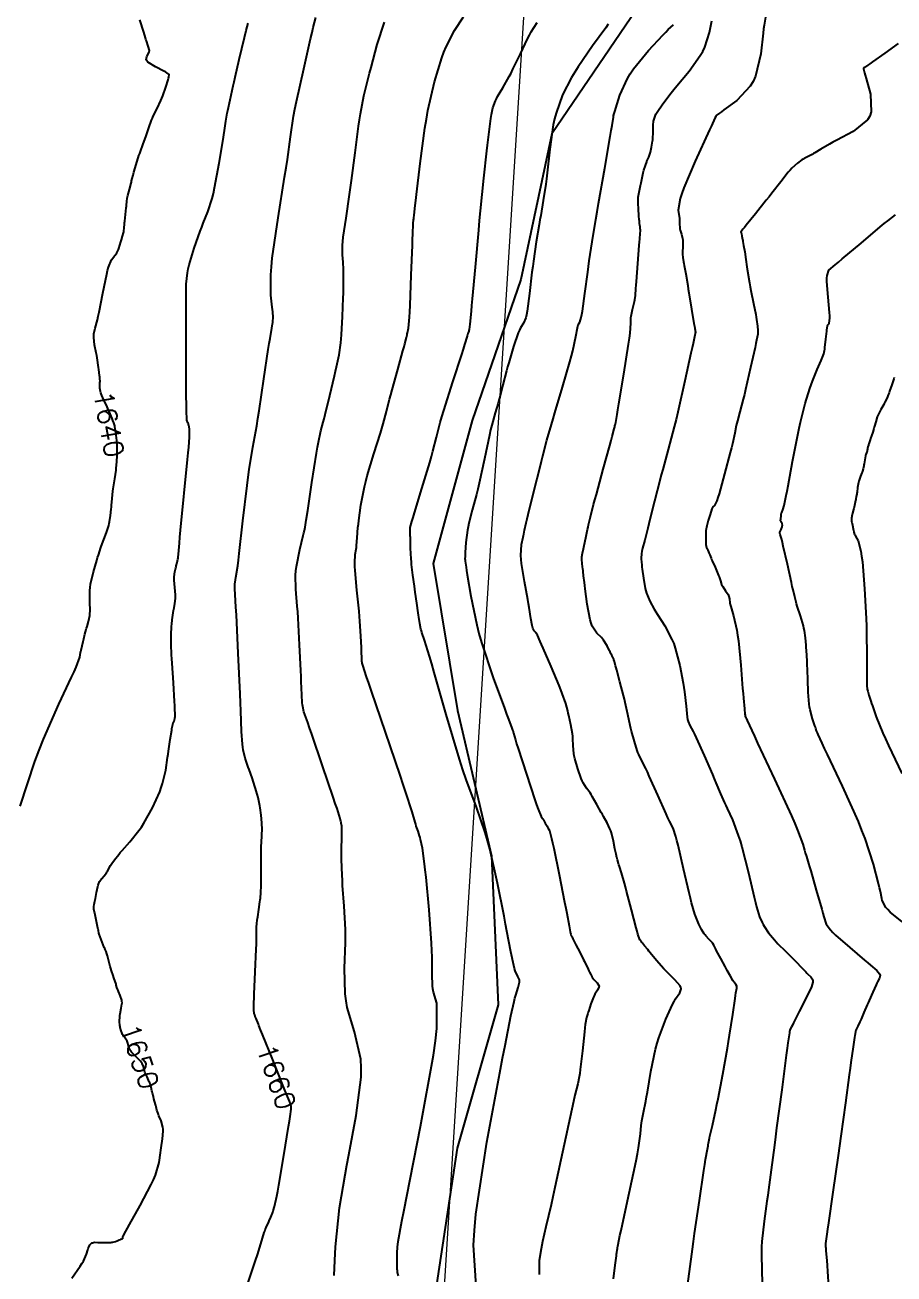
# Model space of a CAD drawing. Header units: metres. Extents: x 837477 to 838477, y 1189014 to 1191014.
# Drawn here: x 837645.6 to 837814.6, y 1189394.8 to 1189637.6 of the extents above; entities that cross this region are included whole.
import ezdxf

# ---------------------------------------------------------------- set-up
doc = ezdxf.new("R2010")
doc.units = ezdxf.units.M
doc.header["$LTSCALE"] = 0.3
doc.layers.add('COTAS 10', color=1, linetype='Continuous')
doc.layers.add('LINEA_DE_CEROS', color=61, linetype='Continuous')
doc.layers.add('Linea_Tendencia', color=51, linetype='Continuous', lineweight=20)
doc.styles.get("Standard").update_dxf_attribs({"font": 'simplex.shx'})

msp = doc.modelspace()

# ---------------------------------------------------------------- linework, layer by layer
at = {"layer": 'COTAS 10'}
for points, elevation in [([(837644.607, 1189485.705), (837647.49, 1189494.408), (837648.304, 1189496.607), (837649.123, 1189498.715), (837652.14, 1189505.565), (837654.626, 1189510.769), (837655.113, 1189511.839), (837655.511, 1189512.748), (837656.218, 1189514.691), (837656.365, 1189515.571), (837656.411, 1189515.811), (837656.458, 1189516.048), (837656.644, 1189516.888), (837656.851, 1189517.737), (837656.912, 1189517.98), (837656.973, 1189518.226), (837657.207, 1189519.144), (837657.466, 1189520.091), (837657.544, 1189520.357), (837657.624, 1189520.623), (837657.933, 1189521.598), (837658.165, 1189522.792), (837658.196, 1189523.197), (837658.213, 1189523.635), (837658.154, 1189525.485), (837658.17, 1189527.628), (837658.234, 1189528.251), (837658.323, 1189528.885), (837658.859, 1189531.281), (837659.51, 1189533.514), (837659.672, 1189534.046), (837659.826, 1189534.54), (837660.313, 1189536.012), (837660.753, 1189537.234), (837660.877, 1189537.57), (837661.001, 1189537.905), (837661.457, 1189539.107), (837661.853, 1189540.311), (837661.94, 1189540.647), (837662.017, 1189540.985), (837662.214, 1189542.215), (837662.338, 1189543.481), (837662.37, 1189543.842), (837662.4, 1189544.206), (837662.5, 1189545.558), (837662.632, 1189546.984), (837662.684, 1189547.395), (837662.741, 1189547.813), (837663.001, 1189549.383), (837663.257, 1189551.028), (837663.312, 1189551.494), (837663.36, 1189551.965), (837663.478, 1189553.702), (837663.497, 1189555.414), (837663.482, 1189555.869), (837663.459, 1189556.316), (837663.303, 1189557.86), (837663.107, 1189559.13), (837663.058, 1189559.404), (837663.011, 1189559.644), (837662.861, 1189560.229), (837662.667, 1189560.722), (837662.594, 1189560.904), (837662.511, 1189561.105), (837662.139, 1189561.995), (837661.679, 1189563.046), (837661.542, 1189563.349), (837661.4, 1189563.657), (837660.849, 1189564.81), (837660.382, 1189565.863), (837660.293, 1189566.108), (837660.222, 1189566.332), (837660.108, 1189566.969), (837660.109, 1189567.406), (837660.109, 1189567.817), (837660.115, 1189567.989), (837660.12, 1189568.041), (837660.125, 1189568.095), (837660.153, 1189568.305), (837660.128, 1189568.859), (837660.1, 1189569.131), (837660.063, 1189569.453), (837659.907, 1189570.648), (837659.855, 1189571.041), (837659.577, 1189572.884), (837659.496, 1189573.367), (837659.415, 1189573.838), (837659.106, 1189575.44), (837658.926, 1189576.858), (837658.925, 1189577.213), (837658.945, 1189577.551), (837659.193, 1189578.636), (837659.66, 1189580.28), (837659.817, 1189580.971), (837659.987, 1189581.764), (837660.701, 1189585.479), (837661.441, 1189589.132), (837661.626, 1189589.886), (837661.803, 1189590.529), (837662.371, 1189591.921), (837662.843, 1189592.542), (837662.958, 1189592.698), (837663.068, 1189592.849), (837663.411, 1189593.336), (837663.688, 1189593.828), (837663.757, 1189593.981), (837663.821, 1189594.141), (837664.024, 1189594.779), (837664.212, 1189595.464), (837664.267, 1189595.654), (837664.324, 1189595.845), (837664.543, 1189596.533), (837664.729, 1189597.199), (837664.765, 1189597.375), (837664.795, 1189597.548), (837664.846, 1189598.145), (837664.891, 1189598.898), (837664.916, 1189599.169), (837664.946, 1189599.468), (837665.102, 1189600.775), (837665.256, 1189602.061), (837665.286, 1189602.346), (837665.309, 1189602.601), (837665.346, 1189603.268), (837665.423, 1189603.917), (837665.472, 1189604.161), (837665.533, 1189604.432), (837665.851, 1189605.645), (837666.179, 1189606.821), (837666.246, 1189607.07), (837666.302, 1189607.285), (837666.417, 1189607.785), (837666.564, 1189608.374), (837666.639, 1189608.645), (837666.73, 1189608.963), (837667.186, 1189610.501), (837667.72, 1189612.207), (837667.861, 1189612.63), (837667.997, 1189613.032), (837668.464, 1189614.306), (837668.914, 1189615.503), (837669.04, 1189615.857), (837669.167, 1189616.221), (837669.63, 1189617.614), (837670.16, 1189619.078), (837670.329, 1189619.486), (837670.507, 1189619.895), (837671.231, 1189621.384), (837671.97, 1189622.928), (837672.159, 1189623.372), (837672.34, 1189623.824), (837672.938, 1189625.517), (837673.372, 1189626.954), (837673.45, 1189627.245), (837673.51, 1189627.49), (837673.577, 1189627.986), (837673.144, 1189628.332), (837672.89, 1189628.482), (837672.577, 1189628.656), (837670.958, 1189629.478), (837669.477, 1189630.38), (837669.25, 1189630.605), (837669.102, 1189630.818), (837669.232, 1189631.497), (837669.674, 1189632.175), (837669.723, 1189632.389), (837669.741, 1189632.614), (837669.542, 1189633.518), (837669.165, 1189634.523), (837669.071, 1189634.811), (837668.982, 1189635.104), (837668.695, 1189636.199), (837667.922, 1189638.624)], 1640), ([(837654.692, 1189393.935), (837656.305, 1189396.252), (837656.637, 1189396.781), (837656.919, 1189397.261), (837657.523, 1189398.589), (837657.793, 1189399.481), (837657.865, 1189399.687), (837657.935, 1189399.875), (837658.177, 1189400.404), (837658.46, 1189400.733), (837658.555, 1189400.795), (837658.658, 1189400.844), (837659.092, 1189400.916), (837659.711, 1189400.904), (837659.93, 1189400.9), (837660.17, 1189400.897), (837661.209, 1189400.883), (837662.222, 1189400.901), (837662.446, 1189400.917), (837662.644, 1189400.938), (837663.157, 1189401.055), (837663.482, 1189401.196), (837663.563, 1189401.233), (837663.641, 1189401.268), (837663.888, 1189401.386), (837664.099, 1189401.483), (837664.154, 1189401.505), (837664.207, 1189401.525), (837664.386, 1189401.58), (837664.52, 1189401.638), (837664.544, 1189401.66), (837664.563, 1189401.685), (837664.587, 1189401.795), (837664.585, 1189401.918), (837664.588, 1189401.951), (837664.592, 1189401.983), (837664.62, 1189402.091), (837665.158, 1189403.073), (837665.484, 1189403.656), (837665.887, 1189404.372), (837667.983, 1189408.082), (837670.125, 1189412.152), (837670.558, 1189413.096), (837670.922, 1189413.961), (837671.654, 1189416.423), (837671.926, 1189418.31), (837671.999, 1189418.812), (837672.071, 1189419.306), (837672.321, 1189421.014), (837672.422, 1189422.558), (837672.4, 1189422.948), (837672.356, 1189423.321), (837672.016, 1189424.535), (837671.6, 1189425.526), (837671.508, 1189425.76), (837671.426, 1189425.975), (837671.214, 1189426.605), (837671.036, 1189427.257), (837670.975, 1189427.486), (837670.909, 1189427.736), (837670.631, 1189428.814), (837670.523, 1189429.247), (837670.359, 1189429.898), (837670.297, 1189430.151), (837670.241, 1189430.384), (837670.087, 1189431.056), (837669.897, 1189431.695), (837669.817, 1189431.907), (837669.726, 1189432.134), (837669.301, 1189433.08), (837668.885, 1189434.025), (837668.799, 1189434.252), (837668.727, 1189434.463), (837668.575, 1189435.097), (837668.316, 1189435.713), (837668.176, 1189435.913), (837668.007, 1189436.124), (837667.151, 1189436.993), (837666.291, 1189437.884), (837666.119, 1189438.109), (837665.976, 1189438.326), (837665.701, 1189439.033), (837665.543, 1189439.668), (837665.475, 1189439.839), (837665.396, 1189440.008), (837665.022, 1189440.602), (837664.631, 1189441.175), (837664.541, 1189441.332), (837664.46, 1189441.488), (837664.232, 1189442.043), (837664.084, 1189442.658), (837664.052, 1189442.853), (837664.024, 1189443.057), (837663.956, 1189443.881), (837663.98, 1189444.811), (837664.01, 1189445.083), (837664.05, 1189445.361), (837664.279, 1189446.415), (837664.398, 1189447.233), (837664.431, 1189447.464), (837664.422, 1189447.739), (837664.391, 1189448.007), (837664.096, 1189448.916), (837663.729, 1189449.681), (837663.652, 1189449.857), (837663.586, 1189450.017), (837663.44, 1189450.469), (837663.315, 1189450.942), (837663.262, 1189451.116), (837663.202, 1189451.31), (837662.92, 1189452.164), (837662.635, 1189452.997), (837662.573, 1189453.177), (837662.518, 1189453.335), (837662.38, 1189453.723), (837662.247, 1189454.157), (837662.195, 1189454.344), (837662.137, 1189454.56), (837661.872, 1189455.582), (837661.603, 1189456.602), (837661.542, 1189456.818), (837661.487, 1189457.004), (837661.336, 1189457.434), (837661.15, 1189457.863), (837661.073, 1189458.048), (837660.984, 1189458.262), (837660.571, 1189459.276), (837660.174, 1189460.28), (837660.096, 1189460.488), (837660.031, 1189460.666), (837659.912, 1189461.053), (837659.826, 1189461.512), (837659.782, 1189461.734), (837659.731, 1189461.997), (837659.473, 1189463.291), (837659.204, 1189464.607), (837659.145, 1189464.885), (837659.092, 1189465.125), (837658.96, 1189465.676), (837658.912, 1189466.006), (837658.913, 1189466.107), (837658.92, 1189466.212), (837658.998, 1189466.623), (837659.144, 1189467.246), (837659.194, 1189467.484), (837659.249, 1189467.75), (837659.482, 1189468.951), (837659.731, 1189470.118), (837659.796, 1189470.364), (837659.859, 1189470.577), (837660.07, 1189471.065), (837660.326, 1189471.396), (837660.417, 1189471.509), (837660.516, 1189471.632), (837660.949, 1189472.153), (837661.39, 1189472.729), (837661.495, 1189472.887), (837661.592, 1189473.043), (837661.879, 1189473.597), (837662.189, 1189474.194), (837662.3, 1189474.376), (837662.422, 1189474.565), (837662.952, 1189475.312), (837663.781, 1189476.327), (837664.092, 1189476.687), (837664.437, 1189477.08), (837665.974, 1189478.782), (837667.718, 1189480.967), (837668.194, 1189481.665), (837668.666, 1189482.403), (837670.346, 1189485.403), (837671.752, 1189488.512), (837672.051, 1189489.318), (837672.312, 1189490.101), (837672.928, 1189492.731), (837673.283, 1189495.152), (837673.38, 1189495.802), (837673.475, 1189496.444), (837673.811, 1189498.691), (837674.084, 1189500.465), (837674.139, 1189500.81), (837674.185, 1189501.09), (837674.279, 1189501.572), (837674.342, 1189501.717), (837674.369, 1189501.786), (837674.401, 1189501.866), (837674.55, 1189502.26), (837674.693, 1189502.732), (837674.721, 1189502.862), (837674.744, 1189502.993), (837674.784, 1189503.463), (837674.731, 1189504.703), (837674.696, 1189505.318), (837674.651, 1189506.052), (837674.415, 1189509.685), (837674.171, 1189513.519), (837674.122, 1189514.379), (837674.081, 1189515.152), (837673.999, 1189517.215), (837673.989, 1189518.615), (837673.993, 1189518.97), (837674, 1189519.311), (837674.051, 1189520.422), (837674.134, 1189521.419), (837674.161, 1189521.687), (837674.19, 1189521.953), (837674.311, 1189522.885), (837674.453, 1189523.782), (837674.496, 1189524.026), (837674.54, 1189524.267), (837674.712, 1189525.122), (837674.821, 1189526.107), (837674.825, 1189526.432), (837674.818, 1189526.779), (837674.701, 1189528.217), (837674.584, 1189529.647), (837674.578, 1189529.988), (837674.582, 1189530.306), (837674.692, 1189531.258), (837674.876, 1189532.027), (837674.927, 1189532.229), (837674.978, 1189532.428), (837675.162, 1189533.109), (837675.312, 1189533.756), (837675.341, 1189533.933), (837675.365, 1189534.109), (837675.408, 1189534.737), (837675.579, 1189536.884), (837675.684, 1189538.017), (837675.814, 1189539.385), (837677.166, 1189553.102), (837677.293, 1189554.436), (837677.394, 1189555.528), (837677.546, 1189557.458), (837677.535, 1189557.804), (837677.535, 1189557.992), (837677.543, 1189558.321), (837677.55, 1189558.636), (837677.549, 1189558.719), (837677.546, 1189558.801), (837677.528, 1189559.086), (837677.498, 1189559.349), (837677.488, 1189559.417), (837677.477, 1189559.483), (837677.431, 1189559.705), (837677.373, 1189559.915), (837677.355, 1189559.973), (837677.335, 1189560.031), (837677.253, 1189560.242), (837677.164, 1189560.448), (837677.114, 1189560.558), (837677.024, 1189560.748), (837676.953, 1189562.727), (837676.941, 1189563.909), (837676.931, 1189565.367), (837676.921, 1189572.924), (837676.929, 1189580.808), (837676.93, 1189582.473), (837676.931, 1189583.913), (837676.931, 1189587.241), (837677.169, 1189589.446), (837677.32, 1189590.179), (837677.508, 1189590.964), (837678.491, 1189594.239), (837679.636, 1189597.52), (837679.926, 1189598.309), (837680.204, 1189599.045), (837681.107, 1189601.273), (837681.949, 1189603.872), (837682.188, 1189604.842), (837682.429, 1189605.921), (837683.321, 1189610.723), (837684.072, 1189615.326), (837684.224, 1189616.28), (837684.352, 1189617.095), (837684.613, 1189618.88), (837684.805, 1189620.058), (837684.889, 1189620.49), (837684.987, 1189620.969), (837685.454, 1189623.081), (837686.06, 1189625.753), (837686.246, 1189626.583), (837686.439, 1189627.454), (837687.203, 1189630.927), (837688.225, 1189635.164), (837688.581, 1189636.517), (837688.97, 1189637.947)], 1650), ([(837686.917, 1189386.916), (837689.772, 1189395.467), (837690.344, 1189397.207), (837690.822, 1189398.674), (837691.762, 1189401.707), (837692.084, 1189402.838), (837692.174, 1189403.107), (837692.263, 1189403.356), (837692.585, 1189404.094), (837692.903, 1189404.731), (837692.99, 1189404.917), (837693.077, 1189405.107), (837693.384, 1189405.824), (837693.682, 1189406.587), (837693.762, 1189406.805), (837693.841, 1189407.027), (837694.117, 1189407.853), (837694.554, 1189409.895), (837694.734, 1189410.883), (837694.939, 1189412.054), (837695.895, 1189417.809), (837696.799, 1189423.417), (837696.972, 1189424.495), (837697.112, 1189425.368), (837697.34, 1189426.806), (837697.347, 1189426.91), (837697.349, 1189426.941), (837697.351, 1189426.974), (837697.354, 1189427.101), (837697.349, 1189427.237), (837697.345, 1189427.275), (837697.339, 1189427.313), (837697.311, 1189427.453), (837697.269, 1189427.6), (837697.254, 1189427.642), (837697.239, 1189427.686), (837697.174, 1189427.852), (837697.1, 1189428.037), (837697.078, 1189428.093), (837697.056, 1189428.15), (837696.974, 1189428.373), (837696.429, 1189429.746), (837696.115, 1189430.529), (837695.73, 1189431.485), (837693.753, 1189436.393), (837691.77, 1189441.303), (837691.382, 1189442.261), (837691.063, 1189443.045), (837690.943, 1189443.338), (837690.493, 1189444.428), (837690.382, 1189444.687), (837690.352, 1189444.764), (837690.324, 1189444.841), (837690.228, 1189445.137), (837690.15, 1189445.434), (837690.133, 1189445.513), (837690.118, 1189445.589), (837690.084, 1189445.852), (837690.064, 1189446.092), (837690.059, 1189446.153), (837690.054, 1189446.213), (837690.038, 1189446.412), (837690.075, 1189447.611), (837690.103, 1189448.301), (837690.139, 1189449.146), (837690.334, 1189453.494), (837690.526, 1189457.944), (837690.56, 1189458.855), (837690.586, 1189459.626), (837690.612, 1189461.249), (837690.599, 1189461.931), (837690.601, 1189462.108), (837690.605, 1189462.28), (837690.639, 1189462.861), (837690.727, 1189463.618), (837690.766, 1189463.901), (837690.811, 1189464.217), (837691.025, 1189465.624), (837691.242, 1189467.112), (837691.289, 1189467.479), (837691.33, 1189467.826), (837691.43, 1189468.915), (837691.476, 1189470.256), (837691.483, 1189470.761), (837691.488, 1189471.326), (837691.484, 1189473.849), (837691.489, 1189476.536), (837691.5, 1189477.204), (837691.515, 1189477.838), (837691.601, 1189479.849), (837691.657, 1189481.575), (837691.652, 1189482.029), (837691.639, 1189482.472), (837691.518, 1189483.985), (837691.312, 1189485.387), (837691.246, 1189485.76), (837691.175, 1189486.127), (837690.885, 1189487.397), (837690.513, 1189488.727), (837690.39, 1189489.132), (837690.259, 1189489.552), (837689.715, 1189491.202), (837689.143, 1189492.862), (837688.995, 1189493.289), (837688.851, 1189493.703), (837688.368, 1189495.078), (837687.988, 1189496.653), (837687.909, 1189497.192), (837687.841, 1189497.776), (837687.691, 1189500.257), (837687.544, 1189504.274), (837687.478, 1189505.826), (837687.402, 1189507.569), (837687.033, 1189515.453), (837686.665, 1189522.935), (837686.588, 1189524.425), (837686.522, 1189525.663), (837686.374, 1189528.033), (837686.359, 1189528.802), (837686.377, 1189529.031), (837686.404, 1189529.267), (837686.581, 1189530.178), (837686.936, 1189532.448), (837687.076, 1189533.541), (837687.234, 1189534.836), (837687.953, 1189541.189), (837688.76, 1189548.046), (837688.972, 1189549.659), (837689.18, 1189551.147), (837689.893, 1189555.489), (837690.638, 1189559.68), (837690.866, 1189561.073), (837691.104, 1189562.566), (837692.041, 1189568.801), (837692.882, 1189574.511), (837693.059, 1189575.673), (837693.212, 1189576.654), (837693.561, 1189578.684), (837693.715, 1189579.508), (837693.744, 1189579.728), (837693.767, 1189579.945), (837693.804, 1189580.7), (837693.732, 1189581.819), (837693.687, 1189582.266), (837693.632, 1189582.771), (837693.342, 1189585.091), (837693.345, 1189589.039), (837693.474, 1189590.571), (837693.658, 1189592.293), (837694.787, 1189600.1), (837696.062, 1189608.017), (837696.338, 1189609.809), (837696.581, 1189611.427), (837697.182, 1189615.827), (837697.811, 1189619.847), (837698.072, 1189621.226), (837698.371, 1189622.72), (837699.761, 1189629.075), (837701.116, 1189634.933), (837701.392, 1189636.113), (837701.624, 1189637.101), (837702.105, 1189639.075)], 1660), ([(837705.679, 1189394.436), (837705.797, 1189397.358), (837705.943, 1189400.032), (837706.713, 1189407.62), (837707.799, 1189414.008), (837708.145, 1189415.925), (837708.511, 1189417.907), (837709.993, 1189425.602), (837710.924, 1189433.032), (837710.941, 1189434.848), (837710.855, 1189436.558), (837709.676, 1189441.859), (837708.243, 1189446.562), (837707.997, 1189447.895), (837707.816, 1189449.241), (837707.706, 1189454.212), (837707.888, 1189459.135), (837707.891, 1189460.451), (837707.874, 1189461.746), (837707.641, 1189466.253), (837707.342, 1189470.311), (837707.283, 1189471.324), (837707.235, 1189472.288), (837707.148, 1189475.368), (837707.142, 1189477.75), (837707.145, 1189478.274), (837707.151, 1189478.74), (837707.188, 1189479.932), (837707.213, 1189480.711), (837707.211, 1189480.915), (837707.205, 1189481.115), (837707.15, 1189481.798), (837707.057, 1189482.43), (837707.027, 1189482.599), (837706.996, 1189482.764), (837706.865, 1189483.337), (837706.251, 1189485.239), (837705.915, 1189486.243), (837705.506, 1189487.453), (837703.43, 1189493.545), (837701.326, 1189499.689), (837700.899, 1189500.931), (837700.54, 1189501.976), (837699.808, 1189504.091), (837699.565, 1189505.097), (837699.515, 1189505.441), (837699.472, 1189505.814), (837699.376, 1189507.397), (837699.282, 1189509.961), (837699.24, 1189510.952), (837699.191, 1189512.065), (837698.956, 1189517.097), (837698.676, 1189522.296), (837698.599, 1189523.514), (837698.522, 1189524.635), (837698.244, 1189527.882), (837698.188, 1189530.659), (837698.251, 1189531.484), (837698.347, 1189532.333), (837698.98, 1189535.599), (837699.667, 1189538.355), (837699.798, 1189538.882), (837699.903, 1189539.306), (837700.071, 1189539.985), (837700.269, 1189541.324), (837700.55, 1189543.208), (837701.365, 1189548.671), (837702.246, 1189554.336), (837702.443, 1189555.506), (837702.62, 1189556.504), (837703.092, 1189558.671), (837703.569, 1189560.358), (837703.75, 1189561.054), (837703.952, 1189561.849), (837704.858, 1189565.546), (837705.77, 1189569.407), (837705.975, 1189570.305), (837706.161, 1189571.129), (837706.66, 1189573.489), (837706.987, 1189575.775), (837707.062, 1189576.553), (837707.132, 1189577.393), (837707.332, 1189580.952), (837707.459, 1189584.544), (837707.483, 1189585.406), (837707.502, 1189586.21), (837707.53, 1189588.637), (837707.494, 1189590.538), (837707.472, 1189591.012), (837707.445, 1189591.463), (837707.307, 1189592.901), (837707.308, 1189594.781), (837707.369, 1189595.51), (837707.457, 1189596.33), (837707.994, 1189600.048), (837708.696, 1189604.621), (837708.887, 1189605.98), (837709.077, 1189607.38), (837709.751, 1189612.775), (837710.421, 1189617.911), (837710.608, 1189619.149), (837710.796, 1189620.306), (837711.48, 1189623.82), (837712.296, 1189627.174), (837712.567, 1189628.23), (837712.857, 1189629.342), (837714.067, 1189633.82), (837715.466, 1189638.183)], 1670), ([(837718.194, 1189394.368), (837718.032, 1189395.051), (837718.001, 1189395.356), (837717.975, 1189395.711), (837717.935, 1189397.411), (837717.961, 1189399.208), (837717.978, 1189399.624), (837717.999, 1189400.005), (837718.108, 1189401.085), (837718.866, 1189405.033), (837719.295, 1189407.222), (837719.819, 1189409.886), (837722.506, 1189423.463), (837725.001, 1189437.285), (837725.405, 1189440.103), (837725.683, 1189442.483), (837725.652, 1189447.435), (837725.001, 1189449.572), (837724.889, 1189450.178), (837724.807, 1189450.79), (837724.757, 1189453.049), (837724.749, 1189456.362), (837724.694, 1189457.637), (837724.615, 1189459.069), (837724.139, 1189465.534), (837723.56, 1189471.926), (837723.417, 1189473.311), (837723.281, 1189474.53), (837722.852, 1189477.542), (837722.492, 1189479.218), (837722.4, 1189479.594), (837722.311, 1189479.932), (837722.018, 1189480.835), (837721.671, 1189481.812), (837721.549, 1189482.197), (837721.415, 1189482.631), (837720.835, 1189484.61), (837719.651, 1189488.386), (837719.135, 1189489.953), (837718.538, 1189491.745), (837715.704, 1189500.101), (837712.974, 1189508.075), (837712.443, 1189509.627), (837712.008, 1189510.895), (837711.248, 1189513.105), (837711.143, 1189513.541), (837711.121, 1189513.69), (837711.102, 1189513.851), (837711.061, 1189514.538), (837711.02, 1189515.649), (837711.002, 1189516.078), (837710.981, 1189516.561), (837710.879, 1189518.742), (837710.688, 1189521.657), (837710.61, 1189522.602), (837710.522, 1189523.606), (837710.113, 1189527.732), (837709.773, 1189531.54), (837709.727, 1189532.344), (837709.703, 1189533.04), (837709.79, 1189534.65), (837709.985, 1189535.698), (837710.028, 1189536.039), (837710.066, 1189536.403), (837710.166, 1189537.901), (837710.319, 1189539.873), (837710.391, 1189540.535), (837710.475, 1189541.248), (837710.887, 1189544.24), (837711.574, 1189547.794), (837711.831, 1189548.86), (837712.118, 1189549.962), (837713.398, 1189554.24), (837714.671, 1189558.245), (837714.954, 1189559.175), (837715.207, 1189560.027), (837715.867, 1189562.458), (837716.483, 1189564.879), (837716.709, 1189565.725), (837716.957, 1189566.648), (837718.052, 1189570.613), (837719.073, 1189574.282), (837719.275, 1189575.018), (837719.443, 1189575.632), (837719.759, 1189576.84), (837719.87, 1189577.369), (837719.91, 1189577.556), (837719.953, 1189577.76), (837720.137, 1189578.641), (837720.35, 1189580.824), (837720.41, 1189581.849), (837720.471, 1189583.057), (837720.697, 1189588.937), (837720.895, 1189594.779), (837720.938, 1189595.962), (837720.977, 1189596.957), (837721.078, 1189598.982), (837721.144, 1189599.723), (837721.161, 1189599.909), (837721.178, 1189600.086), (837721.237, 1189600.654), (837721.448, 1189602.499), (837721.561, 1189603.481), (837721.698, 1189604.668), (837722.39, 1189610.654), (837723.334, 1189617.545), (837723.63, 1189619.301), (837723.94, 1189620.991), (837725.186, 1189626.549), (837726.601, 1189631.203), (837727.019, 1189632.324), (837727.447, 1189633.371), (837729.084, 1189636.549), (837730.877, 1189639.197)], 1680), ([(837733.323, 1189392.473), (837732.814, 1189400.343), (837732.973, 1189403.22), (837733.262, 1189406.4), (837735.388, 1189420.407), (837737.914, 1189433.892), (837738.455, 1189436.743), (837738.927, 1189439.212), (837740.062, 1189444.939), (837740.7, 1189447.755), (837740.86, 1189448.388), (837741.012, 1189448.958), (837741.5, 1189450.486), (837741.757, 1189451.489), (837741.762, 1189451.727), (837741.74, 1189451.948), (837741.424, 1189452.604), (837740.909, 1189453.671), (837740.761, 1189454.152), (837740.61, 1189454.713), (837740.048, 1189457.408), (837739.304, 1189461.414), (837739.039, 1189462.801), (837738.748, 1189464.309), (837737.483, 1189470.759), (837735.979, 1189477.427), (837735.537, 1189479.072), (837735.084, 1189480.629), (837733.355, 1189485.528), (837731.363, 1189490.925), (837730.743, 1189492.797), (837730.094, 1189494.833), (837727.506, 1189503.55), (837725.161, 1189511.722), (837724.665, 1189513.415), (837724.236, 1189514.86), (837723.242, 1189518.022), (837722.761, 1189519.459), (837722.656, 1189519.817), (837722.563, 1189520.158), (837722.33, 1189521.245), (837722.147, 1189522.448), (837722.087, 1189522.861), (837722.022, 1189523.31), (837721.753, 1189525.219), (837721.456, 1189527.345), (837721.374, 1189527.93), (837721.293, 1189528.513), (837720.998, 1189530.606), (837720.753, 1189532.677), (837720.702, 1189533.247), (837720.658, 1189533.816), (837720.562, 1189535.855), (837720.521, 1189537.586), (837720.511, 1189537.96), (837720.503, 1189538.289), (837720.48, 1189539.097), (837720.468, 1189539.527), (837720.466, 1189539.618), (837720.465, 1189539.696), (837720.467, 1189539.875), (837720.823, 1189541.099), (837721.046, 1189541.837), (837721.322, 1189542.747), (837722.766, 1189547.471), (837724.289, 1189552.565), (837724.614, 1189553.707), (837724.898, 1189554.733), (837725.576, 1189557.471), (837726.315, 1189560.329), (837726.637, 1189561.43), (837727.009, 1189562.665), (837728.778, 1189568.248), (837730.49, 1189573.535), (837730.826, 1189574.585), (837731.103, 1189575.455), (837731.605, 1189577.101), (837731.711, 1189577.493), (837731.737, 1189577.572), (837731.763, 1189577.638), (837731.846, 1189577.772), (837731.938, 1189578.063), (837731.969, 1189578.228), (837732.002, 1189578.43), (837732.142, 1189579.465), (837732.392, 1189581.94), (837732.495, 1189583.049), (837732.612, 1189584.343), (837733.155, 1189590.546), (837733.8, 1189597.703), (837733.98, 1189599.597), (837734.162, 1189601.454), (837734.828, 1189607.843), (837735.407, 1189613.114), (837735.534, 1189614.265), (837735.647, 1189615.282), (837735.936, 1189617.843), (837736.154, 1189619.433), (837736.222, 1189619.839), (837736.294, 1189620.229), (837736.581, 1189621.511), (837737.063, 1189622.83), (837737.256, 1189623.242), (837737.476, 1189623.676), (837738.489, 1189625.413), (837739.733, 1189627.561), (837740.099, 1189628.253), (837740.474, 1189628.988), (837741.906, 1189631.995), (837743.32, 1189634.929), (837743.683, 1189635.617), (837744.035, 1189636.251), (837745.204, 1189638.094)], 1690), ([(837759.006, 1189637.761), (837758.517, 1189637.081), (837755.969, 1189633.579), (837753.149, 1189629.486), (837752.488, 1189628.433), (837751.878, 1189627.416), (837750.106, 1189624.031), (837748.851, 1189620.492), (837748.567, 1189619.377), (837748.311, 1189618.204), (837747.615, 1189613.478), (837747.107, 1189608.837), (837746.97, 1189607.717), (837746.833, 1189606.669), (837746.351, 1189603.478), (837745.857, 1189600.584), (837745.713, 1189599.723), (837745.565, 1189598.836), (837745.006, 1189595.415), (837744.451, 1189591.696), (837744.306, 1189590.62), (837744.165, 1189589.526), (837743.687, 1189585.408), (837743.231, 1189581.936), (837743.103, 1189581.248), (837742.975, 1189580.679), (837742.506, 1189579.613), (837741.923, 1189578.738), (837741.723, 1189578.29), (837741.507, 1189577.753), (837740.585, 1189575.071), (837739.637, 1189571.947), (837739.404, 1189571.132), (837739.184, 1189570.339), (837738.495, 1189567.652), (837737.898, 1189565.268), (837737.736, 1189564.664), (837737.575, 1189564.086), (837737.005, 1189562.201), (837736.342, 1189559.779), (837736.121, 1189558.861), (837735.886, 1189557.836), (837734.902, 1189553.243), (837733.875, 1189548.49), (837733.612, 1189547.365), (837733.358, 1189546.322), (837732.519, 1189543.243), (837731.862, 1189540.735), (837731.724, 1189540.052), (837731.604, 1189539.373), (837731.325, 1189536.963), (837731.201, 1189535.026), (837731.177, 1189534.645), (837731.159, 1189534.331), (837731.131, 1189533.761), (837731.14, 1189533.618), (837731.144, 1189533.574), (837731.149, 1189533.527), (837731.172, 1189533.342), (837731.353, 1189532.18), (837731.457, 1189531.517), (837731.585, 1189530.706), (837732.243, 1189526.545), (837733.411, 1189520.997), (837733.861, 1189519.311), (837734.365, 1189517.561), (837736.64, 1189510.699), (837738.791, 1189504.76), (837739.217, 1189503.591), (837739.57, 1189502.628), (837740.23, 1189500.866), (837740.378, 1189500.518), (837740.433, 1189500.386), (837740.482, 1189500.255), (837740.499, 1189500.19), (837740.509, 1189500.15), (837740.526, 1189500.07), (837740.54, 1189499.99), (837740.543, 1189499.97), (837740.545, 1189499.95), (837740.547, 1189499.886), (837740.935, 1189498.633), (837741.18, 1189497.865), (837741.484, 1189496.914), (837743.08, 1189491.956), (837744.726, 1189486.951), (837745.062, 1189485.969), (837745.346, 1189485.164), (837745.939, 1189483.715), (837746.217, 1189483.334), (837746.302, 1189483.201), (837746.391, 1189483.057), (837746.742, 1189482.44), (837747.092, 1189481.798), (837747.181, 1189481.639), (837747.267, 1189481.488), (837747.546, 1189481.009), (837747.995, 1189479.43), (837748.187, 1189478.586), (837748.409, 1189477.565), (837749.457, 1189472.407), (837750.507, 1189467.045), (837750.73, 1189465.895), (837750.924, 1189464.89), (837751.379, 1189462.471), (837751.606, 1189461.272), (837751.656, 1189461.035), (837751.701, 1189460.841), (837751.815, 1189460.485), (837751.912, 1189460.345), (837751.945, 1189460.286), (837751.981, 1189460.22), (837752.136, 1189459.908), (837752.442, 1189459.288), (837752.574, 1189459.026), (837752.726, 1189458.726), (837753.445, 1189457.319), (837754.193, 1189455.85), (837754.363, 1189455.512), (837754.517, 1189455.203), (837754.941, 1189454.332), (837755.238, 1189453.709), (837755.312, 1189453.556), (837755.383, 1189453.412), (837755.608, 1189452.961), (837755.792, 1189452.614), (837755.836, 1189452.535), (837755.878, 1189452.464), (837756.007, 1189452.268), (837756.202, 1189452.043), (837756.287, 1189451.953), (837756.384, 1189451.852), (837756.845, 1189451.388), (837757.186, 1189450.833), (837757.207, 1189450.674), (837757.197, 1189450.513), (837756.899, 1189449.913), (837756.397, 1189449.134), (837756.259, 1189448.859), (837756.121, 1189448.56), (837755.626, 1189447.265), (837755.195, 1189445.971), (837755.097, 1189445.672), (837755.009, 1189445.398), (837754.769, 1189444.619), (837754.537, 1189443.258), (837754.453, 1189442.616), (837754.361, 1189441.859), (837753.961, 1189438.171), (837753.549, 1189434.488), (837753.451, 1189433.734), (837753.359, 1189433.096), (837753.083, 1189431.753), (837752.518, 1189429.506), (837752.245, 1189428.297), (837751.921, 1189426.834), (837748.628, 1189411.547), (837748.238, 1189409.776), (837747.882, 1189408.186), (837746.886, 1189403.934), (837746.214, 1189401.058), (837746.062, 1189400.333), (837745.925, 1189399.641), (837745.553, 1189397.4), (837745.534, 1189394.627)], 1700), ([(837760.005, 1189393.814), (837760.351, 1189396.505), (837760.577, 1189398.284), (837760.622, 1189398.63), (837760.66, 1189398.911), (837760.735, 1189399.396), (837760.761, 1189399.491), (837760.768, 1189399.527), (837760.775, 1189399.566), (837760.8, 1189399.742), (837760.83, 1189399.979), (837760.841, 1189400.057), (837760.852, 1189400.141), (837760.902, 1189400.487), (837761.272, 1189402.253), (837761.484, 1189403.231), (837761.745, 1189404.421), (837763.087, 1189410.487), (837764.429, 1189416.789), (837764.69, 1189418.128), (837764.904, 1189419.291), (837765.275, 1189422.026), (837765.398, 1189423.623), (837765.455, 1189424.07), (837765.521, 1189424.518), (837765.84, 1189426.153), (837766.295, 1189428.377), (837766.447, 1189429.197), (837766.61, 1189430.106), (837767.292, 1189434.127), (837768.194, 1189438.486), (837768.495, 1189439.608), (837768.819, 1189440.693), (837770.178, 1189444.304), (837771.515, 1189447.144), (837771.827, 1189447.742), (837772.112, 1189448.259), (837772.93, 1189449.449), (837773.177, 1189450.228), (837773.103, 1189450.486), (837772.967, 1189450.764), (837771.962, 1189451.92), (837770.558, 1189453.282), (837770.17, 1189453.689), (837769.782, 1189454.11), (837768.387, 1189455.736), (837767.179, 1189457.213), (837766.91, 1189457.539), (837766.669, 1189457.829), (837766.036, 1189458.58), (837765.631, 1189459.068), (837765.534, 1189459.193), (837765.444, 1189459.313), (837765.172, 1189459.709), (837764.78, 1189460.827), (837764.614, 1189461.403), (837764.422, 1189462.093), (837763.524, 1189465.548), (837762.58, 1189469.21), (837762.36, 1189470.032), (837762.159, 1189470.771), (837761.581, 1189472.745), (837761.18, 1189474.009), (837761.09, 1189474.299), (837761.008, 1189474.564), (837760.789, 1189475.306), (837760.649, 1189475.816), (837760.618, 1189475.935), (837760.591, 1189476.043), (837760.518, 1189476.353), (837760.41, 1189476.895), (837760.36, 1189477.15), (837760.3, 1189477.45), (837760.013, 1189478.911), (837759.61, 1189480.531), (837759.478, 1189480.932), (837759.338, 1189481.311), (837758.759, 1189482.508), (837758.065, 1189483.699), (837757.852, 1189484.074), (837757.631, 1189484.47), (837756.759, 1189486.065), (837755.888, 1189487.6), (837755.667, 1189487.958), (837755.455, 1189488.287), (837754.764, 1189489.234), (837754.118, 1189490.268), (837753.934, 1189490.652), (837753.748, 1189491.079), (837753.061, 1189492.974), (837752.501, 1189494.982), (837752.396, 1189495.481), (837752.312, 1189495.954), (837752.191, 1189497.453), (837752.132, 1189498.895), (837752.088, 1189499.332), (837752.031, 1189499.786), (837751.727, 1189501.56), (837751.342, 1189503.336), (837751.234, 1189503.792), (837751.127, 1189504.231), (837750.736, 1189505.683), (837750.059, 1189507.608), (837749.77, 1189508.344), (837749.438, 1189509.169), (837747.874, 1189512.884), (837746.341, 1189516.426), (837746.029, 1189517.142), (837745.764, 1189517.744), (837745.212, 1189518.96), (837744.971, 1189519.379), (837744.902, 1189519.477), (837744.832, 1189519.568), (837744.572, 1189519.832), (837744.316, 1189520.329), (837744.248, 1189520.567), (837744.182, 1189520.848), (837743.956, 1189522.223), (837743.628, 1189524.328), (837743.498, 1189525.069), (837743.352, 1189525.879), (837742.68, 1189529.377), (837742.12, 1189532.879), (837742.044, 1189533.692), (837742.002, 1189534.438), (837742.134, 1189536.564), (837742.44, 1189538.016), (837742.507, 1189538.337), (837742.566, 1189538.622), (837742.717, 1189539.357), (837743.057, 1189540.817), (837743.236, 1189541.56), (837743.452, 1189542.45), (837744.539, 1189546.884), (837745.736, 1189551.697), (837746.022, 1189552.826), (837746.289, 1189553.866), (837747.086, 1189556.884), (837747.958, 1189559.95), (837748.271, 1189561.021), (837748.615, 1189562.187), (837750.118, 1189567.2), (837751.551, 1189572.137), (837751.852, 1189573.257), (837752.111, 1189574.268), (837752.699, 1189577.027), (837753.006, 1189578.706), (837753.087, 1189579.038), (837753.167, 1189579.311), (837753.442, 1189579.815), (837753.759, 1189580.752), (837753.866, 1189581.298), (837753.98, 1189581.969), (837754.458, 1189585.424), (837754.998, 1189589.555), (837755.151, 1189590.651), (837755.305, 1189591.726), (837755.873, 1189595.436), (837756.597, 1189599.806), (837756.85, 1189601.297), (837757.125, 1189602.909), (837758.305, 1189609.75), (837759.376, 1189615.92), (837759.582, 1189617.11), (837759.748, 1189618.076), (837760.021, 1189619.692), (837760.034, 1189619.815), (837760.037, 1189619.839), (837760.04, 1189619.859), (837760.044, 1189619.897), (837760.046, 1189619.908), (837760.047, 1189619.91), (837760.048, 1189619.913), (837760.05, 1189619.922), (837760.053, 1189619.93), (837760.053, 1189619.932), (837760.054, 1189619.935), (837760.055, 1189619.943), (837760.056, 1189619.952), (837760.056, 1189619.957), (837760.055, 1189619.965), (837760.053, 1189619.974), (837760.053, 1189619.976), (837760.052, 1189619.979), (837760.05, 1189619.987), (837760.237, 1189620.602), (837760.356, 1189620.986), (837760.504, 1189621.463), (837761.28, 1189623.961), (837762.718, 1189627.177), (837763.283, 1189628.108), (837763.92, 1189629.056), (837766.825, 1189632.626), (837769.626, 1189635.638), (837770.197, 1189636.235), (837770.68, 1189636.729), (837771.688, 1189637.657)], 1710), ([(837774.375, 1189391.958), (837774.829, 1189395.219), (837775.391, 1189399.615), (837775.589, 1189401.063), (837775.804, 1189402.611), (837776.733, 1189409.034), (837777.607, 1189414.872), (837777.788, 1189416.051), (837777.943, 1189417.041), (837778.283, 1189419.034), (837778.419, 1189419.674), (837778.446, 1189419.81), (837778.467, 1189419.928), (837778.505, 1189420.206), (837778.624, 1189420.826), (837778.697, 1189421.159), (837778.787, 1189421.564), (837779.256, 1189423.609), (837779.921, 1189426.668), (837780.134, 1189427.711), (837780.36, 1189428.839), (837781.28, 1189433.619), (837782.188, 1189438.647), (837782.405, 1189439.93), (837782.608, 1189441.166), (837783.22, 1189445.237), (837783.656, 1189448.307), (837783.748, 1189448.912), (837783.828, 1189449.411), (837784.013, 1189450.329), (837784.043, 1189450.572), (837784.026, 1189450.646), (837783.997, 1189450.723), (837783.799, 1189451.024), (837783.477, 1189451.47), (837783.37, 1189451.638), (837783.255, 1189451.825), (837782.775, 1189452.661), (837782.16, 1189453.778), (837781.959, 1189454.142), (837781.746, 1189454.53), (837780.868, 1189456.13), (837780.078, 1189457.589), (837779.92, 1189457.888), (837779.789, 1189458.142), (837779.536, 1189458.681), (837779.346, 1189459.001), (837779.255, 1189459.118), (837779.147, 1189459.246), (837778.619, 1189459.806), (837778.003, 1189460.495), (837777.841, 1189460.703), (837777.682, 1189460.919), (837777.136, 1189461.763), (837776.621, 1189462.758), (837776.481, 1189463.069), (837776.342, 1189463.396), (837775.848, 1189464.706), (837775.217, 1189466.922), (837774.992, 1189467.82), (837774.743, 1189468.842), (837773.662, 1189473.56), (837772.599, 1189478.13), (837772.363, 1189479.057), (837772.151, 1189479.839), (837771.596, 1189481.443), (837770.903, 1189482.824), (837770.605, 1189483.465), (837770.261, 1189484.219), (837768.633, 1189487.875), (837766.975, 1189491.581), (837766.612, 1189492.366), (837766.291, 1189493.048), (837765.476, 1189494.638), (837764.931, 1189495.749), (837764.779, 1189496.128), (837764.627, 1189496.539), (837764.077, 1189498.278), (837763.548, 1189500.271), (837763.411, 1189500.841), (837763.276, 1189501.418), (837762.822, 1189503.568), (837762.323, 1189505.876), (837762.161, 1189506.553), (837761.989, 1189507.246), (837761.28, 1189509.887), (837760.641, 1189512.168), (837760.513, 1189512.634), (837760.406, 1189513.029), (837760.194, 1189513.859), (837760.114, 1189514.183), (837760.089, 1189514.259), (837760.063, 1189514.329), (837759.962, 1189514.532), (837759.864, 1189514.691), (837759.839, 1189514.734), (837759.816, 1189514.776), (837759.744, 1189514.922), (837759.682, 1189515.057), (837759.666, 1189515.092), (837759.592, 1189515.24), (837759.431, 1189515.557), (837759.349, 1189515.719), (837759.252, 1189515.913), (837758.764, 1189516.879), (837758.097, 1189517.978), (837757.886, 1189518.255), (837757.663, 1189518.521), (837756.764, 1189519.384), (837755.889, 1189520.719), (837755.682, 1189521.282), (837755.49, 1189521.929), (837754.922, 1189524.965), (837754.529, 1189527.995), (837754.447, 1189528.639), (837754.377, 1189529.198), (837754.219, 1189530.51), (837754.127, 1189531.324), (837754.098, 1189531.569), (837754.067, 1189531.822), (837753.942, 1189532.805), (837753.866, 1189533.763), (837753.866, 1189534), (837753.876, 1189534.225), (837753.987, 1189534.936), (837754.189, 1189535.77), (837754.257, 1189536.073), (837754.329, 1189536.406), (837754.63, 1189537.871), (837754.972, 1189539.516), (837755.071, 1189539.964), (837755.171, 1189540.408), (837755.543, 1189541.984), (837756.155, 1189544.344), (837756.405, 1189545.283), (837756.691, 1189546.345), (837758.016, 1189551.21), (837759.289, 1189555.864), (837759.542, 1189556.794), (837759.752, 1189557.568), (837760.153, 1189559.064), (837760.256, 1189559.474), (837760.279, 1189559.564), (837760.299, 1189559.642), (837760.351, 1189559.838), (837760.39, 1189559.987), (837760.402, 1189560.035), (837760.414, 1189560.087), (837760.463, 1189560.303), (837760.734, 1189561.889), (837760.886, 1189562.805), (837761.072, 1189563.927), (837762.023, 1189569.704), (837762.943, 1189575.562), (837763.109, 1189576.735), (837763.237, 1189577.715), (837763.379, 1189579.633), (837763.368, 1189580.435), (837763.399, 1189580.71), (837763.446, 1189581.008), (837763.738, 1189582.276), (837764.057, 1189583.555), (837764.12, 1189583.859), (837764.173, 1189584.141), (837764.271, 1189584.982), (837764.361, 1189586.369), (837764.408, 1189586.996), (837764.465, 1189587.728), (837764.751, 1189591.25), (837765.036, 1189594.715), (837765.094, 1189595.412), (837765.141, 1189595.994), (837765.233, 1189597.146), (837765.251, 1189597.531), (837765.251, 1189597.631), (837765.25, 1189597.727), (837765.231, 1189598.046), (837765.194, 1189598.384), (837765.181, 1189598.492), (837765.168, 1189598.605), (837765.109, 1189599.067), (837765.05, 1189599.572), (837765.035, 1189599.714), (837765.022, 1189599.856), (837764.979, 1189600.375), (837764.947, 1189600.829), (837764.939, 1189600.931), (837764.932, 1189601.022), (837764.912, 1189601.262), (837764.889, 1189601.606), (837764.88, 1189601.763), (837764.87, 1189601.946), (837764.823, 1189602.828), (837764.827, 1189603.865), (837764.848, 1189604.147), (837764.877, 1189604.425), (837765.057, 1189605.41), (837765.285, 1189606.379), (837765.344, 1189606.648), (837765.402, 1189606.918), (837765.6, 1189607.893), (837765.811, 1189608.851), (837765.878, 1189609.11), (837765.948, 1189609.366), (837766.228, 1189610.267), (837766.478, 1189610.98), (837766.528, 1189611.118), (837766.57, 1189611.23), (837766.654, 1189611.417), (837766.713, 1189611.508), (837766.739, 1189611.558), (837766.77, 1189611.62), (837766.919, 1189611.935), (837767.107, 1189612.467), (837767.162, 1189612.666), (837767.219, 1189612.887), (837767.439, 1189613.872), (837767.625, 1189614.985), (837767.661, 1189615.286), (837767.69, 1189615.585), (837767.738, 1189616.64), (837767.748, 1189617.622), (837767.754, 1189617.874), (837767.76, 1189618.118), (837767.792, 1189618.928), (837768.096, 1189619.905), (837768.274, 1189620.254), (837768.492, 1189620.637), (837769.618, 1189622.304), (837771.245, 1189624.425), (837771.78, 1189625.094), (837772.351, 1189625.799), (837774.715, 1189628.642), (837776.909, 1189631.659), (837777.373, 1189632.474), (837777.773, 1189633.279), (837778.7, 1189636.113), (837779.127, 1189638.422)], 1720), ([(837789.603, 1189639.151), (837789.312, 1189637.595), (837789.213, 1189636.881), (837789.107, 1189636.043), (837788.659, 1189631.994), (837787.643, 1189627.65), (837787.179, 1189626.627), (837786.635, 1189625.682), (837784.011, 1189622.916), (837781.483, 1189621.098), (837781, 1189620.75), (837780.611, 1189620.469), (837779.988, 1189620.016), (837779.98, 1189620.006), (837779.979, 1189620.003), (837779.978, 1189620.002), (837779.976, 1189619.998), (837779.976, 1189619.993), (837779.975, 1189619.991), (837779.975, 1189619.988), (837779.942, 1189619.914), (837779.921, 1189619.868), (837779.895, 1189619.812), (837779.759, 1189619.516), (837779.071, 1189618.01), (837778.697, 1189617.191), (837775.939, 1189611.15), (837773.713, 1189605.92), (837773.308, 1189604.81), (837772.994, 1189603.846), (837772.623, 1189601.584), (837772.8, 1189600.385), (837772.831, 1189600.091), (837772.855, 1189599.813), (837772.878, 1189598.947), (837772.915, 1189598.179), (837772.948, 1189597.962), (837772.99, 1189597.744), (837773.225, 1189596.942), (837773.446, 1189596.071), (837773.479, 1189595.809), (837773.501, 1189595.538), (837773.482, 1189594.485), (837773.426, 1189593.484), (837773.424, 1189593.246), (837773.428, 1189593.025), (837773.495, 1189592.37), (837773.647, 1189591.553), (837773.706, 1189591.231), (837773.771, 1189590.868), (837774.066, 1189589.207), (837774.451, 1189586.981), (837774.572, 1189586.261), (837774.701, 1189585.495), (837775.22, 1189582.355), (837775.674, 1189579.575), (837775.761, 1189579.037), (837775.832, 1189578.599), (837775.947, 1189577.854), (837775.936, 1189577.71), (837775.927, 1189577.651), (837775.915, 1189577.584), (837775.847, 1189577.274), (837775.497, 1189575.694), (837775.306, 1189574.825), (837775.075, 1189573.77), (837773.902, 1189568.405), (837772.533, 1189562.357), (837772.179, 1189560.871), (837771.835, 1189559.467), (837770.682, 1189555.078), (837769.615, 1189551.194), (837769.325, 1189550.108), (837769.038, 1189549.017), (837768.021, 1189545.039), (837767.118, 1189541.439), (837766.901, 1189540.585), (837766.7, 1189539.794), (837766.095, 1189537.457), (837765.687, 1189535.871), (837765.609, 1189535.553), (837765.547, 1189535.288), (837765.451, 1189534.772), (837765.45, 1189534.581), (837765.448, 1189534.521), (837765.445, 1189534.458), (837765.428, 1189534.206), (837765.417, 1189533.902), (837765.418, 1189533.807), (837765.42, 1189533.706), (837765.442, 1189533.302), (837765.521, 1189532.537), (837765.56, 1189532.209), (837765.605, 1189531.83), (837765.829, 1189530.042), (837766.186, 1189528.072), (837766.315, 1189527.577), (837766.458, 1189527.105), (837767.082, 1189525.587), (837767.96, 1189524.014), (837768.262, 1189523.507), (837768.591, 1189522.97), (837769.991, 1189520.775), (837771.398, 1189518.136), (837771.731, 1189517.319), (837772.038, 1189516.465), (837772.942, 1189513.069), (837773.576, 1189509.64), (837773.714, 1189508.765), (837773.836, 1189507.922), (837774.138, 1189505.147), (837774.364, 1189503.011), (837774.438, 1189502.571), (837774.516, 1189502.196), (837774.84, 1189501.391), (837775.486, 1189500.266), (837775.768, 1189499.691), (837776.095, 1189499.001), (837777.646, 1189495.554), (837779.26, 1189491.867), (837779.626, 1189491.025), (837779.957, 1189490.26), (837780.858, 1189488.146), (837781.617, 1189486.386), (837781.858, 1189485.845), (837782.113, 1189485.28), (837783.144, 1189483.046), (837784.3, 1189480.019), (837784.634, 1189478.953), (837784.974, 1189477.79), (837786.25, 1189472.767), (837787.383, 1189468.005), (837787.632, 1189467.006), (837787.854, 1189466.145), (837788.425, 1189464.189), (837788.933, 1189463.073), (837789.117, 1189462.742), (837789.318, 1189462.402), (837790.199, 1189461.093), (837791.306, 1189459.708), (837791.65, 1189459.319), (837792.01, 1189458.927), (837793.445, 1189457.495), (837794.863, 1189456.137), (837795.212, 1189455.792), (837795.541, 1189455.461), (837796.574, 1189454.379), (837797.412, 1189453.488), (837797.62, 1189453.277), (837797.816, 1189453.083), (837798.435, 1189452.509), (837798.784, 1189451.931), (837798.811, 1189451.733), (837798.807, 1189451.519), (837798.539, 1189450.61), (837797.89, 1189449.254), (837797.645, 1189448.759), (837797.373, 1189448.211), (837796.156, 1189445.797), (837795.025, 1189443.572), (837794.808, 1189443.143), (837794.632, 1189442.795), (837794.341, 1189442.212), (837794.31, 1189442.095), (837794.286, 1189441.975), (837794.227, 1189441.66), (837793.956, 1189439.732), (837793.81, 1189438.65), (837793.632, 1189437.331), (837792.734, 1189430.588), (837791.75, 1189423.156), (837791.518, 1189421.402), (837791.305, 1189419.779), (837790.682, 1189415.018), (837790.164, 1189411.111), (837790.016, 1189410.028), (837789.866, 1189408.943), (837789.309, 1189405.018), (837788.892, 1189401.104), (837788.83, 1189400.026), (837788.791, 1189398.95), (837788.845, 1189395.084), (837788.984, 1189391.639)], 1730), ([(837815.408, 1189633.979), (837812.805, 1189632.131), (837810.373, 1189630.415), (837809.899, 1189630.082), (837809.511, 1189629.81), (837808.832, 1189629.338), (837808.734, 1189629.278), (837808.714, 1189629.265), (837808.696, 1189629.254), (837808.656, 1189629.229), (837808.641, 1189629.203), (837808.639, 1189629.191), (837808.639, 1189629.177), (837808.646, 1189629.112), (837808.865, 1189628.304), (837808.998, 1189627.821), (837809.163, 1189627.227), (837810.022, 1189624.148), (837810.154, 1189620.714), (837809.861, 1189619.896), (837809.424, 1189619.136), (837806.658, 1189616.87), (837803.437, 1189615.195), (837802.714, 1189614.808), (837802.065, 1189614.454), (837800.33, 1189613.451), (837799.186, 1189612.758), (837798.91, 1189612.6), (837798.65, 1189612.456), (837797.859, 1189612.058), (837797.13, 1189611.675), (837796.909, 1189611.541), (837796.68, 1189611.395), (837795.789, 1189610.767), (837794.716, 1189609.781), (837794.373, 1189609.41), (837794.011, 1189608.995), (837792.539, 1189607.14), (837790.811, 1189604.886), (837790.288, 1189604.219), (837789.745, 1189603.533), (837787.623, 1189600.904), (837785.822, 1189598.686), (837785.481, 1189598.26), (837785.21, 1189597.916), (837784.8, 1189597.354), (837784.853, 1189597.214), (837784.873, 1189597.136), (837784.896, 1189597.041), (837784.996, 1189596.557), (837785.119, 1189595.912), (837785.156, 1189595.715), (837785.193, 1189595.511), (837785.337, 1189594.708), (837785.537, 1189593.487), (837785.61, 1189593.019), (837785.691, 1189592.494), (837786.046, 1189590.128), (837786.475, 1189587.445), (837786.602, 1189586.721), (837786.733, 1189586.004), (837787.236, 1189583.481), (837787.677, 1189581.299), (837787.769, 1189580.796), (837787.848, 1189580.338), (837788.024, 1189579.052), (837788.091, 1189578.202), (837788.101, 1189578.02), (837788.107, 1189577.86), (837788.098, 1189577.473), (837787.861, 1189576.333), (837787.724, 1189575.699), (837787.556, 1189574.927), (837786.687, 1189570.986), (837785.718, 1189566.725), (837785.486, 1189565.75), (837785.27, 1189564.863), (837784.619, 1189562.402), (837784.129, 1189560.62), (837784.015, 1189560.161), (837783.909, 1189559.717), (837783.601, 1189558.241), (837783.149, 1189556.188), (837782.952, 1189555.381), (837782.724, 1189554.471), (837781.641, 1189550.32), (837780.554, 1189546.444), (837780.323, 1189545.706), (837780.122, 1189545.114), (837779.649, 1189544.188), (837779.35, 1189543.933), (837779.26, 1189543.763), (837779.165, 1189543.551), (837778.794, 1189542.428), (837778.461, 1189541.235), (837778.39, 1189540.979), (837778.329, 1189540.755), (837778.185, 1189540.214), (837778.111, 1189539.917), (837778.093, 1189539.846), (837778.076, 1189539.781), (837778.026, 1189539.588), (837777.995, 1189539.347), (837777.99, 1189539.252), (837777.987, 1189539.144), (837777.99, 1189538.65), (837777.997, 1189538.114), (837777.996, 1189537.979), (837777.994, 1189537.851), (837777.978, 1189537.438), (837777.966, 1189537.079), (837777.967, 1189536.984), (837777.97, 1189536.891), (837777.995, 1189536.574), (837778.04, 1189536.301), (837778.055, 1189536.237), (837778.071, 1189536.177), (837778.138, 1189536.001), (837778.219, 1189535.835), (837778.244, 1189535.78), (837778.269, 1189535.723), (837778.368, 1189535.486), (837778.488, 1189535.191), (837778.567, 1189534.996), (837778.733, 1189534.587), (837779.005, 1189533.945), (837779.113, 1189533.698), (837779.235, 1189533.421), (837779.793, 1189532.168), (837780.344, 1189530.876), (837780.462, 1189530.575), (837780.565, 1189530.298), (837780.812, 1189529.5), (837781.056, 1189528.822), (837781.158, 1189528.62), (837781.274, 1189528.412), (837781.817, 1189527.612), (837782.319, 1189526.858), (837782.409, 1189526.679), (837782.478, 1189526.513), (837782.553, 1189526.024), (837782.638, 1189525.276), (837782.715, 1189524.948), (837782.814, 1189524.567), (837783.362, 1189522.754), (837784.003, 1189519.969), (837784.161, 1189518.975), (837784.31, 1189517.885), (837784.778, 1189513.147), (837785.135, 1189508.58), (837785.215, 1189507.599), (837785.287, 1189506.74), (837785.476, 1189504.661), (837785.598, 1189503.617), (837785.627, 1189503.41), (837785.655, 1189503.24), (837785.738, 1189502.922), (837785.822, 1189502.789), (837785.85, 1189502.735), (837785.88, 1189502.673), (837786.006, 1189502.388), (837786.908, 1189500.435), (837787.427, 1189499.322), (837788.062, 1189497.961), (837791.331, 1189490.98), (837794.63, 1189483.811), (837795.286, 1189482.332), (837795.829, 1189481.072), (837796.859, 1189478.348), (837797.145, 1189477.187), (837797.219, 1189476.913), (837797.291, 1189476.659), (837797.532, 1189475.912), (837797.966, 1189474.542), (837798.16, 1189473.895), (837798.385, 1189473.132), (837799.464, 1189469.411), (837800.538, 1189465.669), (837800.761, 1189464.894), (837800.952, 1189464.231), (837801.37, 1189462.778), (837802.202, 1189461.642), (837802.654, 1189461.179), (837803.201, 1189460.652), (837805.976, 1189458.211), (837808.852, 1189455.786), (837809.463, 1189455.268), (837809.994, 1189454.817), (837811.245, 1189453.742), (837811.768, 1189453.132), (837811.84, 1189452.974), (837811.881, 1189452.82), (837811.766, 1189452.305), (837811.37, 1189451.587), (837811.233, 1189451.306), (837811.084, 1189450.989), (837810.448, 1189449.545), (837809.752, 1189447.919), (837809.565, 1189447.487), (837809.381, 1189447.063), (837808.738, 1189445.598), (837808.175, 1189444.332), (837808.041, 1189444.034), (837807.917, 1189443.759), (837807.548, 1189442.952), (837807.296, 1189442.397), (837807.245, 1189442.28), (837807.202, 1189442.179), (837807.116, 1189441.949), (837807.023, 1189441.405), (837806.977, 1189441.108), (837806.921, 1189440.746), (837806.642, 1189438.908), (837806.203, 1189435.865), (837806.045, 1189434.745), (837805.873, 1189433.503), (837805.119, 1189428.014), (837804.224, 1189421.535), (837803.962, 1189419.669), (837803.694, 1189417.771), (837802.674, 1189410.66), (837801.817, 1189404.677), (837801.651, 1189403.49), (837801.516, 1189402.508), (837801.288, 1189400.66), (837801.281, 1189400.135), (837801.285, 1189399.987), (837801.292, 1189399.837), (837801.342, 1189399.286), (837801.49, 1189397.412), (837801.56, 1189396.429), (837801.642, 1189395.244), (837801.844, 1189392.241)], 1740), ([(837816.184, 1189463.22), (837813.815, 1189465.139), (837813.352, 1189465.605), (837812.971, 1189466.041), (837812.293, 1189467.376), (837812.223, 1189467.748), (837811.955, 1189469.155), (837811.79, 1189469.87), (837811.593, 1189470.682), (837810.621, 1189474.421), (837808.976, 1189479.411), (837808.355, 1189481.013), (837807.662, 1189482.71), (837804.56, 1189489.631), (837801.659, 1189495.76), (837801.092, 1189496.957), (837800.628, 1189497.938), (837799.809, 1189499.675), (837799.676, 1189499.974), (837799.645, 1189500.048), (837799.616, 1189500.119), (837799.535, 1189500.34), (837799.371, 1189500.816), (837799.29, 1189501.047), (837799.194, 1189501.321), (837798.719, 1189502.667), (837798.246, 1189504.454), (837798.15, 1189505.006), (837798.071, 1189505.581), (837797.912, 1189507.866), (837797.84, 1189510.283), (837797.814, 1189510.942), (837797.787, 1189511.597), (837797.668, 1189513.929), (837797.541, 1189516.021), (837797.509, 1189516.526), (837797.478, 1189516.999), (837797.376, 1189518.435), (837797.164, 1189519.842), (837797.064, 1189520.296), (837796.946, 1189520.777), (837796.368, 1189522.748), (837795.775, 1189524.615), (837795.647, 1189525.032), (837795.535, 1189525.406), (837795.263, 1189526.392), (837794.942, 1189527.8), (837794.8, 1189528.439), (837794.634, 1189529.187), (837793.845, 1189532.789), (837793.055, 1189536.292), (837792.89, 1189536.978), (837792.748, 1189537.54), (837792.428, 1189538.543), (837792.352, 1189538.813), (837792.365, 1189538.913), (837792.392, 1189539.023), (837792.608, 1189539.515), (837792.827, 1189540.034), (837792.854, 1189540.162), (837792.868, 1189540.284), (837792.8, 1189540.669), (837792.661, 1189540.955), (837792.631, 1189541.015), (837792.603, 1189541.067), (837792.532, 1189541.182), (837792.501, 1189541.24), (837792.5, 1189541.254), (837792.501, 1189541.268), (837792.532, 1189541.313), (837792.577, 1189541.455), (837792.588, 1189541.53), (837792.598, 1189541.621), (837792.629, 1189542.076), (837792.663, 1189542.526), (837792.676, 1189542.613), (837792.689, 1189542.684), (837792.748, 1189542.806), (837792.855, 1189543.023), (837792.9, 1189543.154), (837792.951, 1189543.316), (837793.187, 1189544.157), (837793.611, 1189546.108), (837793.781, 1189546.969), (837793.973, 1189547.97), (837794.854, 1189552.744), (837795.859, 1189557.925), (837796.128, 1189559.182), (837796.395, 1189560.362), (837797.327, 1189563.982), (837798.235, 1189566.896), (837798.487, 1189567.63), (837798.738, 1189568.333), (837799.646, 1189570.611), (837800.398, 1189572.339), (837800.55, 1189572.696), (837800.679, 1189573), (837800.944, 1189573.658), (837801.067, 1189574.285), (837801.107, 1189574.569), (837801.15, 1189574.901), (837801.323, 1189576.502), (837801.486, 1189578.064), (837801.522, 1189578.373), (837801.553, 1189578.628), (837801.633, 1189579.1), (837801.721, 1189579.254), (837801.758, 1189579.309), (837801.8, 1189579.369), (837801.997, 1189579.627), (837802.104, 1189580.582), (837802.089, 1189581.081), (837802.055, 1189581.682), (837801.771, 1189584.697), (837801.539, 1189587.735), (837801.537, 1189588.35), (837801.563, 1189588.866), (837801.88, 1189589.912), (837803.146, 1189590.972), (837803.769, 1189591.497), (837804.512, 1189592.122), (837808.178, 1189595.215), (837811.906, 1189598.336), (837812.686, 1189598.979), (837813.357, 1189599.526), (837814.874, 1189600.701)], 1750), ([(837814.626, 1189569.043), (837814.551, 1189568.802), (837814.164, 1189567.643), (837813.722, 1189566.394), (837813.612, 1189566.096), (837813.507, 1189565.819), (837813.17, 1189564.992), (837812.814, 1189564.246), (837812.697, 1189564.02), (837812.571, 1189563.785), (837812.05, 1189562.868), (837811.544, 1189561.909), (837811.428, 1189561.648), (837811.323, 1189561.39), (837811.033, 1189560.475), (837810.809, 1189559.612), (837810.746, 1189559.387), (837810.682, 1189559.168), (837810.447, 1189558.427), (837810.212, 1189557.74), (837810.149, 1189557.555), (837810.086, 1189557.373), (837809.864, 1189556.734), (837809.675, 1189556.176), (837809.633, 1189556.044), (837809.596, 1189555.923), (837809.497, 1189555.564), (837809.438, 1189555.29), (837809.425, 1189555.221), (837809.413, 1189555.154), (837809.385, 1189554.938), (837809.348, 1189554.744), (837809.332, 1189554.69), (837809.313, 1189554.637), (837809.222, 1189554.448), (837809.105, 1189554.122), (837809.069, 1189553.982), (837809.033, 1189553.821), (837808.89, 1189553.063), (837808.753, 1189552.252), (837808.72, 1189552.057), (837808.688, 1189551.876), (837808.592, 1189551.331), (837808.46, 1189550.827), (837808.407, 1189550.672), (837808.346, 1189550.51), (837808.065, 1189549.867), (837807.777, 1189549.115), (837807.712, 1189548.884), (837807.653, 1189548.643), (837807.494, 1189547.688), (837807.385, 1189546.793), (837807.358, 1189546.59), (837807.333, 1189546.405), (837807.251, 1189545.9), (837807.162, 1189545.458), (837807.132, 1189545.313), (837807.1, 1189545.159), (837806.964, 1189544.525), (837806.807, 1189543.822), (837806.761, 1189543.626), (837806.715, 1189543.429), (837806.54, 1189542.71), (837806.391, 1189542.087), (837806.362, 1189541.951), (837806.337, 1189541.831), (837806.29, 1189541.527), (837806.311, 1189541.219), (837806.329, 1189541.097), (837806.352, 1189540.958), (837806.481, 1189540.323), (837806.623, 1189539.67), (837806.654, 1189539.52), (837806.682, 1189539.384), (837806.755, 1189539.004), (837806.915, 1189538.568), (837806.997, 1189538.397), (837807.096, 1189538.204), (837807.59, 1189537.321), (837808.151, 1189535.268), (837808.291, 1189534.337), (837808.424, 1189533.248), (837808.851, 1189528.005), (837809.156, 1189522.195), (837809.211, 1189520.748), (837809.255, 1189519.372), (837809.308, 1189514.987), (837809.292, 1189511.706), (837809.292, 1189511.025), (837809.293, 1189510.444), (837809.312, 1189509.167), (837809.388, 1189508.491), (837809.426, 1189508.289), (837809.471, 1189508.08), (837809.693, 1189507.271), (837810.078, 1189506.112), (837810.226, 1189505.682), (837810.392, 1189505.206), (837811.141, 1189503.092), (837812.432, 1189499.927), (837812.939, 1189498.788), (837813.512, 1189497.536), (837816.123, 1189492.062)], 1760)]:
    msp.add_lwpolyline(points, dxfattribs=dict(at, elevation=elevation))
at = {"layer": 'LINEA_DE_CEROS'}
msp.add_lwpolyline([(837760.703, 1189771.69), (837779.938, 1189749.987), (837771.514, 1189722.238), (837758.693, 1189696.226), (837769.029, 1189669.13), (837764.358, 1189640.436), (837748.053, 1189616.454), (837741.996, 1189588.093), (837732.54, 1189560.678), (837724.959, 1189532.911), (837729.694, 1189504.3), (837736.287, 1189476.06), (837737.58, 1189447.088), (837729.608, 1189419.206), (837725.281, 1189390.53), (837726.152, 1189361.771), (837723.733, 1189332.872)], dxfattribs=at)
at = {"layer": 'Linea_Tendencia', "elevation": 1705.277}
msp.add_lwpolyline([(838041.852, 1190952.651), (838161.325, 1190600.98, -0.1489294), (838162.085, 1190577.097), (838092.197, 1190318.419), (838090.052, 1190310.478, 0.0884495), (838087.814, 1190284.95), (838097.391, 1190177.634, -0.5984124), (837989.861, 1190106.984), (837822.862, 1190197.61, 0.7000047), (837663.814, 1190056.912), (837745.081, 1189850.404, -0.1097979), (837752.709, 1189801.964), (837723.495, 1189335.311)], format="xyb", dxfattribs=at)

# ---------------------------------------------------------------- texts
at = {"layer": 'COTAS 10', "char_height": 3.8, "attachment_point": 7}
for s, insert, rotation in [('1640', (837658.822, 1189566.065, 1640), 280.48084), ('1650', (837663.955, 1189442.639, 1650), 288.8125), ('1660', (837690.545, 1189438.645, 1660), 288.95227)]:
    msp.add_mtext(s, dxfattribs=dict(at, insert=insert, rotation=rotation))

doc.saveas('drawing.dxf')
